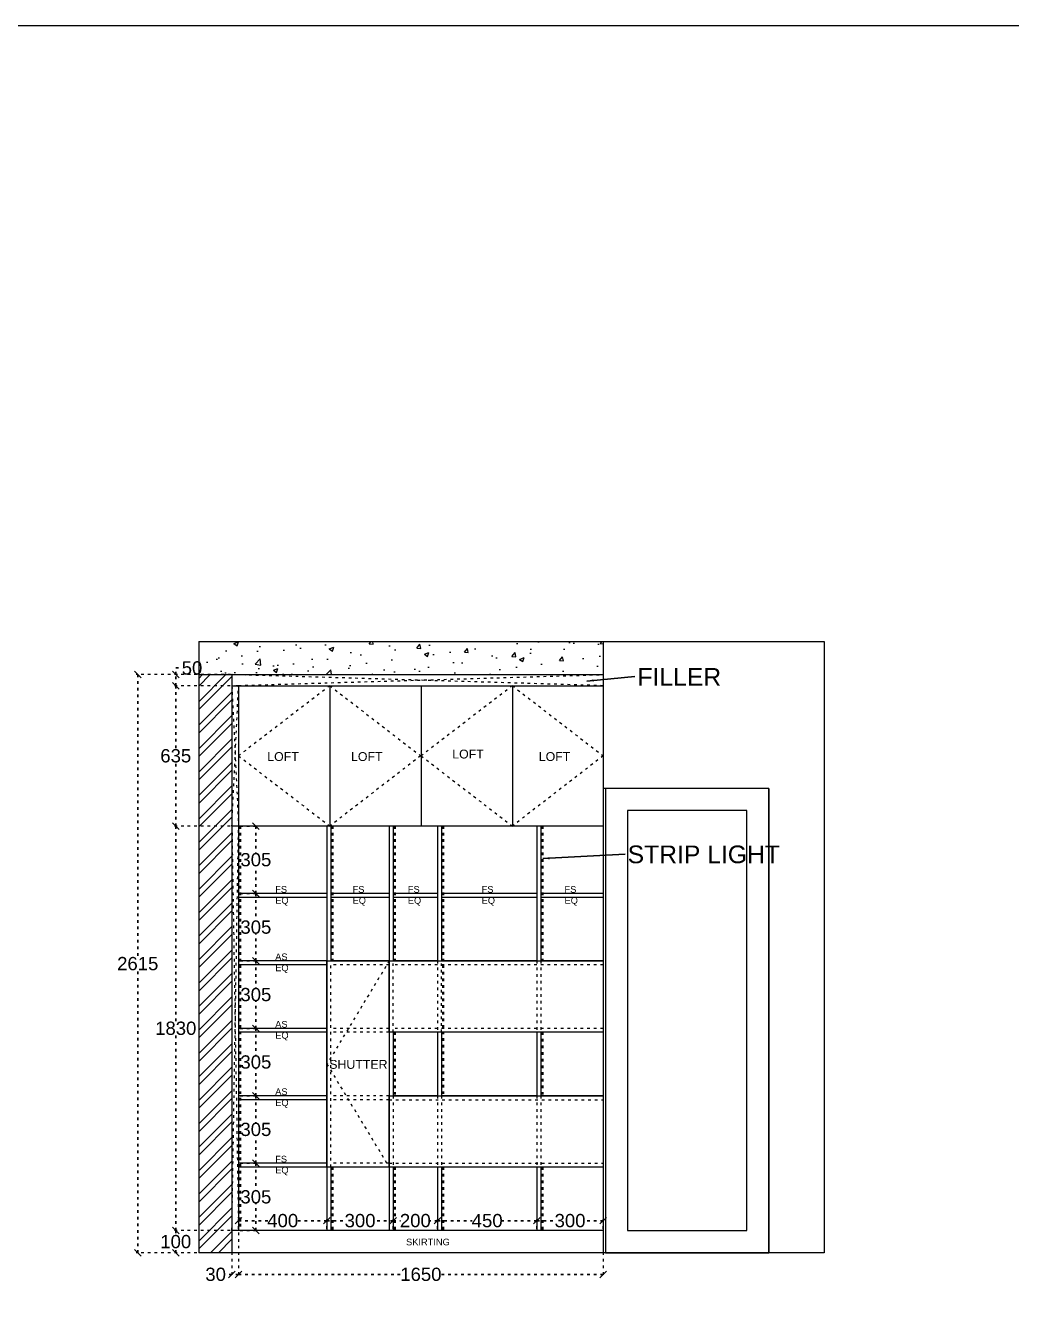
# Model space of a CAD drawing. Header units: millimetres. Extents: x 221542 to 643377, y 20779 to 241923.
# Drawn here: x 273194 to 277655, y 123502 to 129286 of the extents above; entities that cross this region are included whole.
import ezdxf

# ---------------------------------------------------------------- set-up
doc = ezdxf.new("R2010")
doc.units = ezdxf.units.MM
doc.header["$MEASUREMENT"] = 0
doc.linetypes.add('ACAD_ISO03W100', pattern=[30, 12, -18])
doc.layers.add('Walls', color=253, linetype='Continuous')
doc.layers.add('Words', color=7, linetype='Continuous')
doc.styles.get("Standard").update_dxf_attribs({"font": 'arial.ttf'})
doc.dimstyles.get("Standard").update_dxf_attribs({"dimtxt": 60, "dimasz": 30, "dimexe": 7.75, "dimexo": 8.13, "dimgap": 0.63, "dimtad": 0, "dimtih": 1, "dimtoh": 1, "dimdec": 0, "dimzin": 0, "dimtxsty": 'Standard', "dimblk": 'OBLIQUE', "dimcen": 2.25, "dimclrd": 1, "dimclre": 1, "dimclrt": 1, "dimadec": 0, "dimazin": 0, "dimtfac": 1, "dimtdec": 0, "dimtofl": 0, "dimtmove": 0, "dimatfit": 3, "dimfxl": 1, "dimtolj": 1, "dimtzin": 0, "dimlwd": 30, "dimarcsym": 0})

# ---------------------------------------------------------------- blocks, each defined once
blk = doc.blocks.new('_Oblique')
at = {"color": 0, "linetype": 'ByBlock', "lineweight": -2}
blk.add_line((-0.5, -0.5), (0.5, 0.5), dxfattribs=at)
blk = doc.blocks.new('*D485')
at = {"layer": 'Defpoints', "color": 0, "linetype": 'ACAD_ISO03W100', "transparency": 16777216}
for p in [(273873.5, 123835.5), (274127.5, 123835.5), (274127.5, 123735.5)]:
    blk.add_point(p, dxfattribs=at)
at = {"layer": 'Walls', "color": 1, "linetype": 'ACAD_ISO03W100', "lineweight": -2, "transparency": 16777216}
for p, q in [((274119.4, 123835.5), (273865.8, 123835.5)), ((274119.4, 123735.5), (273865.8, 123735.5))]:
    blk.add_line(p, q, dxfattribs=at)
at = {"layer": 'Walls', "color": 1, "linetype": 'ACAD_ISO03W100', "lineweight": 30, "transparency": 16777216}
for p, q in [((273873.5, 123835.5), (273873.5, 123816.8)), ((273873.5, 123735.5), (273873.5, 123754.2))]:
    blk.add_line(p, q, dxfattribs=at)
at = {"layer": 'Walls', "color": 1, "linetype": 'ACAD_ISO03W100', "lineweight": 30, "transparency": 16777216, "xscale": 30, "yscale": 30, "zscale": 30}
for p, rotation in [((273873.5, 123835.5), 90), ((273873.5, 123735.5), 270)]:
    blk.add_blockref('_Oblique', p, dxfattribs=dict(at, rotation=rotation))
at = {"layer": 'Walls', "color": 1, "linetype": 'ACAD_ISO03W100', "transparency": 16777216, "insert": (273873.5, 123785.5), "char_height": 60, "attachment_point": 5}
blk.add_mtext('\\A1;100', dxfattribs=at)
blk = doc.blocks.new('*D486')
at = {"layer": 'Defpoints', "color": 0, "linetype": 'ACAD_ISO03W100', "transparency": 16777216}
for p in [(273873.5, 125665.5), (274127.5, 125665.5), (274127.5, 123835.5)]:
    blk.add_point(p, dxfattribs=at)
at = {"layer": 'Walls', "color": 1, "linetype": 'ACAD_ISO03W100', "lineweight": -2, "transparency": 16777216}
for p, q in [((274119.4, 125665.5), (273865.8, 125665.5)), ((274119.4, 123835.5), (273865.8, 123835.5))]:
    blk.add_line(p, q, dxfattribs=at)
at = {"layer": 'Walls', "color": 1, "linetype": 'ACAD_ISO03W100', "lineweight": 30, "transparency": 16777216}
for p, q in [((273873.5, 125665.5), (273873.5, 124781.8)), ((273873.5, 123835.5), (273873.5, 124719.2))]:
    blk.add_line(p, q, dxfattribs=at)
at = {"layer": 'Walls', "color": 1, "linetype": 'ACAD_ISO03W100', "lineweight": 30, "transparency": 16777216, "xscale": 30, "yscale": 30, "zscale": 30}
for p, rotation in [((273873.5, 125665.5), 90), ((273873.5, 123835.5), 270)]:
    blk.add_blockref('_Oblique', p, dxfattribs=dict(at, rotation=rotation))
at = {"layer": 'Walls', "color": 1, "linetype": 'ACAD_ISO03W100', "transparency": 16777216, "insert": (273873.5, 124750.5), "char_height": 60, "attachment_point": 5}
blk.add_mtext('\\A1;1830', dxfattribs=at)
blk = doc.blocks.new('*D487')
at = {"layer": 'Defpoints', "color": 0, "linetype": 'ACAD_ISO03W100', "transparency": 16777216}
for p in [(273873.5, 126300.5), (274127.5, 126300.5), (274127.5, 125665.5)]:
    blk.add_point(p, dxfattribs=at)
at = {"layer": 'Walls', "color": 1, "linetype": 'ACAD_ISO03W100', "lineweight": -2, "transparency": 16777216}
for p, q in [((274119.4, 126300.5), (273865.8, 126300.5)), ((274119.4, 125665.5), (273865.8, 125665.5))]:
    blk.add_line(p, q, dxfattribs=at)
at = {"layer": 'Walls', "color": 1, "linetype": 'ACAD_ISO03W100', "lineweight": 30, "transparency": 16777216}
for p, q in [((273873.5, 126300.5), (273873.5, 126014.3)), ((273873.5, 125665.5), (273873.5, 125951.7))]:
    blk.add_line(p, q, dxfattribs=at)
at = {"layer": 'Walls', "color": 1, "linetype": 'ACAD_ISO03W100', "lineweight": 30, "transparency": 16777216, "xscale": 30, "yscale": 30, "zscale": 30}
for p, rotation in [((273873.5, 126300.5), 90), ((273873.5, 125665.5), 270)]:
    blk.add_blockref('_Oblique', p, dxfattribs=dict(at, rotation=rotation))
at = {"layer": 'Walls', "color": 1, "linetype": 'ACAD_ISO03W100', "transparency": 16777216, "insert": (273873.5, 125983), "char_height": 60, "attachment_point": 5}
blk.add_mtext('\\A1;635', dxfattribs=at)
blk = doc.blocks.new('*D488')
at = {"layer": 'Defpoints', "color": 0, "linetype": 'ACAD_ISO03W100', "transparency": 16777216}
for p in [(273873.5, 126350.5), (274129, 126350.5), (274127.5, 126300.5)]:
    blk.add_point(p, dxfattribs=at)
at = {"layer": 'Walls', "color": 1, "linetype": 'ACAD_ISO03W100', "lineweight": -2, "transparency": 16777216}
for p, q in [((274120.9, 126350.5), (273865.8, 126350.5)), ((274119.4, 126300.5), (273865.8, 126300.5))]:
    blk.add_line(p, q, dxfattribs=at)
at = {"layer": 'Walls', "color": 1, "linetype": 'ACAD_ISO03W100', "lineweight": 30, "transparency": 16777216}
for p, q in [((273873.5, 126350.5), (273873.5, 126380.5)), ((273873.5, 126380.5), (273903.5, 126380.5)), ((273873.5, 126300.5), (273873.5, 126350.5))]:
    blk.add_line(p, q, dxfattribs=at)
at = {"layer": 'Walls', "color": 1, "linetype": 'ACAD_ISO03W100', "lineweight": 30, "transparency": 16777216, "xscale": 30, "yscale": 30, "zscale": 30}
for p, rotation in [((273873.5, 126350.5), 90), ((273873.5, 126300.5), 270)]:
    blk.add_blockref('_Oblique', p, dxfattribs=dict(at, rotation=rotation))
at = {"layer": 'Walls', "color": 1, "linetype": 'ACAD_ISO03W100', "transparency": 16777216, "insert": (273947, 126380.5), "char_height": 60, "attachment_point": 5}
blk.add_mtext('\\A1;50', dxfattribs=at)
blk = doc.blocks.new('*D489')
at = {"layer": 'Defpoints', "color": 0, "linetype": 'ACAD_ISO03W100', "transparency": 16777216}
for p in [(274127.5, 123836), (274157.5, 123835.5), (274127.5, 123637.5)]:
    blk.add_point(p, dxfattribs=at)
at = {"layer": 'Walls', "color": 1, "linetype": 'ACAD_ISO03W100', "lineweight": -2, "transparency": 16777216}
for p, q in [((274127.5, 123827.9), (274127.5, 123629.8)), ((274157.5, 123827.4), (274157.5, 123629.8))]:
    blk.add_line(p, q, dxfattribs=at)
at = {"layer": 'Walls', "color": 1, "linetype": 'ACAD_ISO03W100', "lineweight": 30, "transparency": 16777216}
for p, q in [((274127.5, 123637.5), (274097.5, 123637.5)), ((274157.5, 123637.5), (274127.5, 123637.5))]:
    blk.add_line(p, q, dxfattribs=at)
at = {"layer": 'Walls', "color": 1, "linetype": 'ACAD_ISO03W100', "lineweight": 30, "transparency": 16777216, "xscale": 30, "yscale": 30, "zscale": 30, "rotation": 180}
blk.add_blockref('_Oblique', (274127.5, 123637.5), dxfattribs=at)
at = {"layer": 'Walls', "color": 1, "linetype": 'ACAD_ISO03W100', "lineweight": 30, "transparency": 16777216, "xscale": 30, "yscale": 30, "zscale": 30}
blk.add_blockref('_Oblique', (274157.5, 123637.5), dxfattribs=at)
at = {"layer": 'Walls', "color": 1, "linetype": 'ACAD_ISO03W100', "transparency": 16777216, "insert": (274054, 123637.5), "char_height": 60, "attachment_point": 5}
blk.add_mtext('\\A1;30', dxfattribs=at)
blk = doc.blocks.new('*D490')
at = {"layer": 'Defpoints', "color": 0, "linetype": 'ACAD_ISO03W100', "transparency": 16777216}
for p in [(274157.5, 123835.5), (275807.5, 123835.5), (275807.5, 123637.5)]:
    blk.add_point(p, dxfattribs=at)
at = {"layer": 'Walls', "color": 1, "linetype": 'ACAD_ISO03W100', "lineweight": -2, "transparency": 16777216}
for p, q in [((274157.5, 123827.4), (274157.5, 123629.8)), ((275807.5, 123827.4), (275807.5, 123629.8))]:
    blk.add_line(p, q, dxfattribs=at)
at = {"layer": 'Walls', "color": 1, "linetype": 'ACAD_ISO03W100', "lineweight": 30, "transparency": 16777216}
for p, q in [((274157.5, 123637.5), (274895.2, 123637.5)), ((275807.5, 123637.5), (275069.8, 123637.5))]:
    blk.add_line(p, q, dxfattribs=at)
at = {"layer": 'Walls', "color": 1, "linetype": 'ACAD_ISO03W100', "lineweight": 30, "transparency": 16777216, "xscale": 30, "yscale": 30, "zscale": 30, "rotation": 180}
blk.add_blockref('_Oblique', (274157.5, 123637.5), dxfattribs=at)
at = {"layer": 'Walls', "color": 1, "linetype": 'ACAD_ISO03W100', "lineweight": 30, "transparency": 16777216, "xscale": 30, "yscale": 30, "zscale": 30}
blk.add_blockref('_Oblique', (275807.5, 123637.5), dxfattribs=at)
at = {"layer": 'Walls', "color": 1, "linetype": 'ACAD_ISO03W100', "transparency": 16777216, "insert": (274982.5, 123637.5), "char_height": 60, "attachment_point": 5}
blk.add_mtext('\\A1;1650', dxfattribs=at)
blk = doc.blocks.new('*D491')
at = {"layer": 'Defpoints', "color": 0, "linetype": 'ACAD_ISO03W100', "transparency": 16777216}
for p in [(274557.5, 123880.5), (274157.5, 123835.5), (274557.5, 123835.5)]:
    blk.add_point(p, dxfattribs=at)
at = {"layer": 'Walls', "color": 1, "linetype": 'ACAD_ISO03W100', "lineweight": -2, "transparency": 16777216}
for p, q in [((274157.5, 123843.6), (274157.5, 123888.2)), ((274557.5, 123843.6), (274557.5, 123888.2))]:
    blk.add_line(p, q, dxfattribs=at)
at = {"layer": 'Walls', "color": 1, "linetype": 'ACAD_ISO03W100', "lineweight": 30, "transparency": 16777216}
for p, q in [((274157.5, 123880.5), (274289.5, 123880.5)), ((274557.5, 123880.5), (274425.5, 123880.5))]:
    blk.add_line(p, q, dxfattribs=at)
at = {"layer": 'Walls', "color": 1, "linetype": 'ACAD_ISO03W100', "lineweight": 30, "transparency": 16777216, "xscale": 30, "yscale": 30, "zscale": 30, "rotation": 180}
blk.add_blockref('_Oblique', (274157.5, 123880.5), dxfattribs=at)
at = {"layer": 'Walls', "color": 1, "linetype": 'ACAD_ISO03W100', "lineweight": 30, "transparency": 16777216, "xscale": 30, "yscale": 30, "zscale": 30}
blk.add_blockref('_Oblique', (274557.5, 123880.5), dxfattribs=at)
at = {"layer": 'Walls', "color": 1, "linetype": 'ACAD_ISO03W100', "transparency": 16777216, "insert": (274357.5, 123880.5), "char_height": 60, "attachment_point": 5}
blk.add_mtext('\\A1;400', dxfattribs=at)
blk = doc.blocks.new('*D492')
at = {"layer": 'Defpoints', "color": 0, "linetype": 'ACAD_ISO03W100', "transparency": 16777216}
for p in [(274857.5, 123880.5), (274557.5, 123835.5), (274857.5, 123835.5)]:
    blk.add_point(p, dxfattribs=at)
at = {"layer": 'Walls', "color": 1, "linetype": 'ACAD_ISO03W100', "lineweight": -2, "transparency": 16777216}
for p, q in [((274557.5, 123843.63), (274557.5, 123888.25)), ((274857.5, 123843.63), (274857.5, 123888.25))]:
    blk.add_line(p, q, dxfattribs=at)
at = {"layer": 'Walls', "color": 1, "linetype": 'ACAD_ISO03W100', "lineweight": 30, "transparency": 16777216}
for p, q in [((274557.5, 123880.5), (274640.710382, 123880.5)), ((274857.5, 123880.5), (274774.289618, 123880.5))]:
    blk.add_line(p, q, dxfattribs=at)
at = {"layer": 'Walls', "color": 1, "linetype": 'ACAD_ISO03W100', "lineweight": 30, "transparency": 16777216, "xscale": 30, "yscale": 30, "zscale": 30, "rotation": 180}
blk.add_blockref('_Oblique', (274557.5, 123880.5), dxfattribs=at)
at = {"layer": 'Walls', "color": 1, "linetype": 'ACAD_ISO03W100', "lineweight": 30, "transparency": 16777216, "xscale": 30, "yscale": 30, "zscale": 30}
blk.add_blockref('_Oblique', (274857.5, 123880.5), dxfattribs=at)
at = {"layer": 'Walls', "color": 1, "linetype": 'ACAD_ISO03W100', "transparency": 16777216, "insert": (274707.5, 123880.5), "char_height": 60, "attachment_point": 5}
blk.add_mtext('\\A1;300', dxfattribs=at)
blk = doc.blocks.new('*D493')
at = {"layer": 'Defpoints', "color": 0, "linetype": 'ACAD_ISO03W100', "transparency": 16777216}
for p in [(275057.5, 123880.5), (274857.5, 123835.5), (275057.5, 123835.5)]:
    blk.add_point(p, dxfattribs=at)
at = {"layer": 'Walls', "color": 1, "linetype": 'ACAD_ISO03W100', "lineweight": -2, "transparency": 16777216}
for p, q in [((274857.5, 123843.6), (274857.5, 123888.2)), ((275057.5, 123843.6), (275057.5, 123888.2))]:
    blk.add_line(p, q, dxfattribs=at)
at = {"layer": 'Walls', "color": 1, "linetype": 'ACAD_ISO03W100', "lineweight": 30, "transparency": 16777216}
for p, q in [((274857.5, 123880.5), (274890.2, 123880.5)), ((275057.5, 123880.5), (275024.8, 123880.5))]:
    blk.add_line(p, q, dxfattribs=at)
at = {"layer": 'Walls', "color": 1, "linetype": 'ACAD_ISO03W100', "lineweight": 30, "transparency": 16777216, "xscale": 30, "yscale": 30, "zscale": 30, "rotation": 180}
blk.add_blockref('_Oblique', (274857.5, 123880.5), dxfattribs=at)
at = {"layer": 'Walls', "color": 1, "linetype": 'ACAD_ISO03W100', "lineweight": 30, "transparency": 16777216, "xscale": 30, "yscale": 30, "zscale": 30}
blk.add_blockref('_Oblique', (275057.5, 123880.5), dxfattribs=at)
at = {"layer": 'Walls', "color": 1, "linetype": 'ACAD_ISO03W100', "transparency": 16777216, "insert": (274957.5, 123880.5), "char_height": 60, "attachment_point": 5}
blk.add_mtext('\\A1;200', dxfattribs=at)
blk = doc.blocks.new('*D494')
at = {"layer": 'Defpoints', "color": 0, "linetype": 'ACAD_ISO03W100', "transparency": 16777216}
for p in [(275507.5, 123880.5), (275057.5, 123835.5), (275507.5, 123835.5)]:
    blk.add_point(p, dxfattribs=at)
at = {"layer": 'Walls', "color": 1, "linetype": 'ACAD_ISO03W100', "lineweight": -2, "transparency": 16777216}
for p, q in [((275057.5, 123843.6), (275057.5, 123888.2)), ((275507.5, 123843.6), (275507.5, 123888.2))]:
    blk.add_line(p, q, dxfattribs=at)
at = {"layer": 'Walls', "color": 1, "linetype": 'ACAD_ISO03W100', "lineweight": 30, "transparency": 16777216}
for p, q in [((275057.5, 123880.5), (275214.5, 123880.5)), ((275507.5, 123880.5), (275350.5, 123880.5))]:
    blk.add_line(p, q, dxfattribs=at)
at = {"layer": 'Walls', "color": 1, "linetype": 'ACAD_ISO03W100', "lineweight": 30, "transparency": 16777216, "xscale": 30, "yscale": 30, "zscale": 30, "rotation": 180}
blk.add_blockref('_Oblique', (275057.5, 123880.5), dxfattribs=at)
at = {"layer": 'Walls', "color": 1, "linetype": 'ACAD_ISO03W100', "lineweight": 30, "transparency": 16777216, "xscale": 30, "yscale": 30, "zscale": 30}
blk.add_blockref('_Oblique', (275507.5, 123880.5), dxfattribs=at)
at = {"layer": 'Walls', "color": 1, "linetype": 'ACAD_ISO03W100', "transparency": 16777216, "insert": (275282.5, 123880.5), "char_height": 60, "attachment_point": 5}
blk.add_mtext('\\A1;450', dxfattribs=at)
blk = doc.blocks.new('*D495')
at = {"layer": 'Defpoints', "color": 0, "linetype": 'ACAD_ISO03W100', "transparency": 16777216}
for p in [(275807.5, 123880.5), (275507.5, 123835.5), (275807.5, 123835.5)]:
    blk.add_point(p, dxfattribs=at)
at = {"layer": 'Walls', "color": 1, "linetype": 'ACAD_ISO03W100', "lineweight": -2, "transparency": 16777216}
for p, q in [((275507.5, 123843.63), (275507.5, 123888.25)), ((275807.5, 123843.63), (275807.5, 123888.25))]:
    blk.add_line(p, q, dxfattribs=at)
at = {"layer": 'Walls', "color": 1, "linetype": 'ACAD_ISO03W100', "lineweight": 30, "transparency": 16777216}
for p, q in [((275507.5, 123880.5), (275590.710382, 123880.5)), ((275807.5, 123880.5), (275724.289618, 123880.5))]:
    blk.add_line(p, q, dxfattribs=at)
at = {"layer": 'Walls', "color": 1, "linetype": 'ACAD_ISO03W100', "lineweight": 30, "transparency": 16777216, "xscale": 30, "yscale": 30, "zscale": 30, "rotation": 180}
blk.add_blockref('_Oblique', (275507.5, 123880.5), dxfattribs=at)
at = {"layer": 'Walls', "color": 1, "linetype": 'ACAD_ISO03W100', "lineweight": 30, "transparency": 16777216, "xscale": 30, "yscale": 30, "zscale": 30}
blk.add_blockref('_Oblique', (275807.5, 123880.5), dxfattribs=at)
at = {"layer": 'Walls', "color": 1, "linetype": 'ACAD_ISO03W100', "transparency": 16777216, "insert": (275657.5, 123880.5), "char_height": 60, "attachment_point": 5}
blk.add_mtext('\\A1;300', dxfattribs=at)
blk = doc.blocks.new('*D496')
at = {"layer": 'Defpoints', "color": 0, "linetype": 'ACAD_ISO03W100', "transparency": 16777216}
for p in [(274157.5, 124140.5), (274236, 124140.5), (274157.5, 123835.5)]:
    blk.add_point(p, dxfattribs=at)
at = {"layer": 'Walls', "color": 1, "linetype": 'ACAD_ISO03W100', "lineweight": -2, "transparency": 16777216}
for p, q in [((274165.6, 124140.5), (274243.8, 124140.5)), ((274165.6, 123835.5), (274243.8, 123835.5))]:
    blk.add_line(p, q, dxfattribs=at)
at = {"layer": 'Walls', "color": 1, "linetype": 'ACAD_ISO03W100', "lineweight": 30, "transparency": 16777216}
for p, q in [((274236, 124140.5), (274236, 124019.3)), ((274236, 123835.5), (274236, 123956.7))]:
    blk.add_line(p, q, dxfattribs=at)
at = {"layer": 'Walls', "color": 1, "linetype": 'ACAD_ISO03W100', "lineweight": 30, "transparency": 16777216, "xscale": 30, "yscale": 30, "zscale": 30}
for p, rotation in [((274236, 124140.5), 90), ((274236, 123835.5), 270)]:
    blk.add_blockref('_Oblique', p, dxfattribs=dict(at, rotation=rotation))
at = {"layer": 'Walls', "color": 1, "linetype": 'ACAD_ISO03W100', "transparency": 16777216, "insert": (274236, 123988), "char_height": 60, "attachment_point": 5}
blk.add_mtext('\\A1;305', dxfattribs=at)
blk = doc.blocks.new('*D497')
at = {"layer": 'Defpoints', "color": 0, "linetype": 'ACAD_ISO03W100', "transparency": 16777216}
for p in [(274157.5, 124445.5), (274236, 124445.5), (274157.5, 124140.5)]:
    blk.add_point(p, dxfattribs=at)
at = {"layer": 'Walls', "color": 1, "linetype": 'ACAD_ISO03W100', "lineweight": -2, "transparency": 16777216}
for p, q in [((274165.6, 124445.5), (274243.8, 124445.5)), ((274165.6, 124140.5), (274243.8, 124140.5))]:
    blk.add_line(p, q, dxfattribs=at)
at = {"layer": 'Walls', "color": 1, "linetype": 'ACAD_ISO03W100', "lineweight": 30, "transparency": 16777216}
for p, q in [((274236, 124445.5), (274236, 124324.3)), ((274236, 124140.5), (274236, 124261.7))]:
    blk.add_line(p, q, dxfattribs=at)
at = {"layer": 'Walls', "color": 1, "linetype": 'ACAD_ISO03W100', "lineweight": 30, "transparency": 16777216, "xscale": 30, "yscale": 30, "zscale": 30}
for p, rotation in [((274236, 124445.5), 90), ((274236, 124140.5), 270)]:
    blk.add_blockref('_Oblique', p, dxfattribs=dict(at, rotation=rotation))
at = {"layer": 'Walls', "color": 1, "linetype": 'ACAD_ISO03W100', "transparency": 16777216, "insert": (274236, 124293), "char_height": 60, "attachment_point": 5}
blk.add_mtext('\\A1;305', dxfattribs=at)
blk = doc.blocks.new('*D498')
at = {"layer": 'Defpoints', "color": 0, "linetype": 'ACAD_ISO03W100', "transparency": 16777216}
for p in [(274157.5, 124750.5), (274236, 124750.5), (274157.5, 124445.5)]:
    blk.add_point(p, dxfattribs=at)
at = {"layer": 'Walls', "color": 1, "linetype": 'ACAD_ISO03W100', "lineweight": -2, "transparency": 16777216}
for p, q in [((274165.6, 124750.5), (274243.8, 124750.5)), ((274165.6, 124445.5), (274243.8, 124445.5))]:
    blk.add_line(p, q, dxfattribs=at)
at = {"layer": 'Walls', "color": 1, "linetype": 'ACAD_ISO03W100', "lineweight": 30, "transparency": 16777216}
for p, q in [((274236, 124750.5), (274236, 124629.3)), ((274236, 124445.5), (274236, 124566.7))]:
    blk.add_line(p, q, dxfattribs=at)
at = {"layer": 'Walls', "color": 1, "linetype": 'ACAD_ISO03W100', "lineweight": 30, "transparency": 16777216, "xscale": 30, "yscale": 30, "zscale": 30}
for p, rotation in [((274236, 124750.5), 90), ((274236, 124445.5), 270)]:
    blk.add_blockref('_Oblique', p, dxfattribs=dict(at, rotation=rotation))
at = {"layer": 'Walls', "color": 1, "linetype": 'ACAD_ISO03W100', "transparency": 16777216, "insert": (274236, 124598), "char_height": 60, "attachment_point": 5}
blk.add_mtext('\\A1;305', dxfattribs=at)
blk = doc.blocks.new('*D499')
at = {"layer": 'Defpoints', "color": 0, "linetype": 'ACAD_ISO03W100', "transparency": 16777216}
for p in [(274157.5, 125055.5), (274236, 125055.5), (274157.5, 124750.5)]:
    blk.add_point(p, dxfattribs=at)
at = {"layer": 'Walls', "color": 1, "linetype": 'ACAD_ISO03W100', "lineweight": -2, "transparency": 16777216}
for p, q in [((274165.6, 125055.5), (274243.8, 125055.5)), ((274165.6, 124750.5), (274243.8, 124750.5))]:
    blk.add_line(p, q, dxfattribs=at)
at = {"layer": 'Walls', "color": 1, "linetype": 'ACAD_ISO03W100', "lineweight": 30, "transparency": 16777216}
for p, q in [((274236, 125055.5), (274236, 124934.3)), ((274236, 124750.5), (274236, 124871.7))]:
    blk.add_line(p, q, dxfattribs=at)
at = {"layer": 'Walls', "color": 1, "linetype": 'ACAD_ISO03W100', "lineweight": 30, "transparency": 16777216, "xscale": 30, "yscale": 30, "zscale": 30}
for p, rotation in [((274236, 125055.5), 90), ((274236, 124750.5), 270)]:
    blk.add_blockref('_Oblique', p, dxfattribs=dict(at, rotation=rotation))
at = {"layer": 'Walls', "color": 1, "linetype": 'ACAD_ISO03W100', "transparency": 16777216, "insert": (274236, 124903), "char_height": 60, "attachment_point": 5}
blk.add_mtext('\\A1;305', dxfattribs=at)
blk = doc.blocks.new('*D500')
at = {"layer": 'Defpoints', "color": 0, "linetype": 'ACAD_ISO03W100', "transparency": 16777216}
for p in [(274157.5, 125360.5), (274236, 125360.5), (274157.5, 125055.5)]:
    blk.add_point(p, dxfattribs=at)
at = {"layer": 'Walls', "color": 1, "linetype": 'ACAD_ISO03W100', "lineweight": -2, "transparency": 16777216}
for p, q in [((274165.6, 125360.5), (274243.8, 125360.5)), ((274165.6, 125055.5), (274243.8, 125055.5))]:
    blk.add_line(p, q, dxfattribs=at)
at = {"layer": 'Walls', "color": 1, "linetype": 'ACAD_ISO03W100', "lineweight": 30, "transparency": 16777216}
for p, q in [((274236, 125360.5), (274236, 125239.3)), ((274236, 125055.5), (274236, 125176.7))]:
    blk.add_line(p, q, dxfattribs=at)
at = {"layer": 'Walls', "color": 1, "linetype": 'ACAD_ISO03W100', "lineweight": 30, "transparency": 16777216, "xscale": 30, "yscale": 30, "zscale": 30}
for p, rotation in [((274236, 125360.5), 90), ((274236, 125055.5), 270)]:
    blk.add_blockref('_Oblique', p, dxfattribs=dict(at, rotation=rotation))
at = {"layer": 'Walls', "color": 1, "linetype": 'ACAD_ISO03W100', "transparency": 16777216, "insert": (274236, 125208), "char_height": 60, "attachment_point": 5}
blk.add_mtext('\\A1;305', dxfattribs=at)
blk = doc.blocks.new('*D501')
at = {"layer": 'Defpoints', "color": 0, "linetype": 'ACAD_ISO03W100', "transparency": 16777216}
for p in [(274157.5, 125665.5), (274236, 125665.5), (274157.5, 125360.5)]:
    blk.add_point(p, dxfattribs=at)
at = {"layer": 'Walls', "color": 1, "linetype": 'ACAD_ISO03W100', "lineweight": -2, "transparency": 16777216}
for p, q in [((274165.6, 125665.5), (274243.8, 125665.5)), ((274165.6, 125360.5), (274243.8, 125360.5))]:
    blk.add_line(p, q, dxfattribs=at)
at = {"layer": 'Walls', "color": 1, "linetype": 'ACAD_ISO03W100', "lineweight": 30, "transparency": 16777216}
for p, q in [((274236, 125665.5), (274236, 125544.3)), ((274236, 125360.5), (274236, 125481.7))]:
    blk.add_line(p, q, dxfattribs=at)
at = {"layer": 'Walls', "color": 1, "linetype": 'ACAD_ISO03W100', "lineweight": 30, "transparency": 16777216, "xscale": 30, "yscale": 30, "zscale": 30}
for p, rotation in [((274236, 125665.5), 90), ((274236, 125360.5), 270)]:
    blk.add_blockref('_Oblique', p, dxfattribs=dict(at, rotation=rotation))
at = {"layer": 'Walls', "color": 1, "linetype": 'ACAD_ISO03W100', "transparency": 16777216, "insert": (274236, 125513), "char_height": 60, "attachment_point": 5}
blk.add_mtext('\\A1;305', dxfattribs=at)
blk = doc.blocks.new('*D502')
at = {"layer": 'Defpoints', "color": 0, "linetype": 'ACAD_ISO03W100', "transparency": 16777216}
for p in [(273977.5, 126350.5), (273701.5, 123735.5), (274127.5, 123735.5)]:
    blk.add_point(p, dxfattribs=at)
at = {"layer": 'Walls', "color": 1, "linetype": 'ACAD_ISO03W100', "lineweight": -2, "transparency": 16777216}
for p, q in [((273969.4, 126350.5), (273693.8, 126350.5)), ((274119.4, 123735.5), (273693.8, 123735.5))]:
    blk.add_line(p, q, dxfattribs=at)
at = {"layer": 'Walls', "color": 1, "linetype": 'ACAD_ISO03W100', "lineweight": 30, "transparency": 16777216}
for p, q in [((273701.5, 126350.5), (273701.5, 125074.3)), ((273701.5, 123735.5), (273701.5, 125011.7))]:
    blk.add_line(p, q, dxfattribs=at)
at = {"layer": 'Walls', "color": 1, "linetype": 'ACAD_ISO03W100', "lineweight": 30, "transparency": 16777216, "xscale": 30, "yscale": 30, "zscale": 30}
for p, rotation in [((273701.5, 126350.5), 90), ((273701.5, 123735.5), 270)]:
    blk.add_blockref('_Oblique', p, dxfattribs=dict(at, rotation=rotation))
at = {"layer": 'Walls', "color": 1, "linetype": 'ACAD_ISO03W100', "transparency": 16777216, "insert": (273701.5, 125043), "char_height": 60, "attachment_point": 5}
blk.add_mtext('\\A1;2615', dxfattribs=at)

msp = doc.modelspace()

# ---------------------------------------------------------------- hatches: boundary and pattern name
at = {"layer": 'Walls', "true_color": 0x939598}
h = msp.add_hatch(dxfattribs=at)
h.set_pattern_fill('AR-CONC', color=252, scale=30)
h.set_pattern_definition([(50, (0, 0), (215.17805, -18.82564), [22.5, -247.5]), (355, (0, 0), (-41.6254, 225.65764), [18, -198]), (100.451444, (17.93, -1.57), (173.55265, 206.832), [19.12206, -210.34263]), (46.1842, (0, 60), (320.1724, -49.65578), [33.75, -371.25]), (96.63564, (26.68, 55.86), (280.39858, 292.23558), [28.6831, -315.51413]), (351.18416, (0, 60), (280.3986, 292.23558), [27, -297]), (21, (30, 45), (179.07212, -120.78567), [22.5, -247.5]), (326, (30, 45), (72.9946, 217.54501), [18, -198]), (71.451445, (44.92, 34.93), (252.06671, 96.75935), [19.12206, -210.34263]), (37.5, (0, 0), (3.647957, 99.868156), [0, -195.6, 0, -201, 0, -198.75]), (7.5, (0, 0), (78.92086, 118.323514), [0, -114.6, 0, -191.1, 0, -75.75]), (327.5, (-66.9, 0), (160.14673, -6.766462), [0, -75, 0, -234, 0, -310.5]), (317.5, (-96.9, 0), (174.95585, 30.031495), [0, -97.5, 0, -155.4, 0, -220.5])])
h.paths.add_polyline_path([(275807.5, 126500.5), (273977.5, 126500.5), (273977.5, 126350.5), (275807.5, 126350.5)])
at = {"layer": 'Walls', "true_color": 0xc7c8ca}
h = msp.add_hatch(dxfattribs=at)
h.set_pattern_fill('ANSI32', color=9, scale=200)
h.paths.add_polyline_path([(274127.5, 126350.5), (273977.5, 126350.5), (273977.5, 123735.5), (274127.5, 123735.5)])

# ---------------------------------------------------------------- linework, layer by layer
at = {"layer": 'Walls', "color": 18, "true_color": 0x000000}
for p, q in [((273977.5, 126500.5), (273977.5, 123735.5)), ((273977.5, 126500.5), (276807.5, 126500.5)), ((275807.5, 126500.5), (275807.5, 125665.5)), ((276807.5, 126500.5), (276807.5, 123735.5)), ((273977.5, 126350.5), (275807.5, 126350.5)), ((274127.5, 126350.5), (274127.5, 123735.5)), ((274127.5, 126300.5), (275807.5, 126300.5)), ((274157.5, 126300.5), (274157.5, 123835.5)), ((274570.5, 126300.5), (274570.5, 125665.5)), ((274983.5, 126300.5), (274983.5, 125665.5)), ((275396.5, 126300.5), (275396.5, 125665.5)), ((275807.5, 125665.5), (274127.5, 125665.5)), ((274557.5, 125665.5), (274557.5, 123835.5)), ((274575.5, 125665.5), (274575.5, 125055.5)), ((274839.5, 125665.5), (274839.5, 123835.5)), ((274857.5, 125665.5), (274857.5, 125055.5)), ((275057.5, 125665.5), (275057.5, 125055.5)), ((275075.5, 125665.5), (275075.5, 125055.5)), ((275507.5, 125665.5), (275507.5, 125055.5)), ((275525.5, 125665.5), (275525.5, 125055.5)), ((275807.5, 125665.5), (275807.5, 123735.5)), ((274557.5, 125360.5), (274157.5, 125360.5)), ((274839.5, 125360.5), (274575.5, 125360.5)), ((275057.5, 125360.5), (274857.5, 125360.5)), ((275507.5, 125360.5), (275075.5, 125360.5)), ((275807.5, 125360.5), (275525.5, 125360.5)), ((274557.5, 125342.5), (274157.5, 125342.5)), ((274839.5, 125342.5), (274575.5, 125342.5)), ((275057.5, 125342.5), (274857.5, 125342.5)), ((275507.5, 125342.5), (275075.5, 125342.5)), ((275807.5, 125342.5), (275525.5, 125342.5)), ((274557.5, 125055.5), (274157.5, 125055.5)), ((274557.5, 125037.5), (274157.5, 125037.5)), ((274839.5, 125055.5), (274575.5, 125055.5)), ((275057.5, 125055.5), (274857.5, 125055.5)), ((275507.5, 125055.5), (275075.5, 125055.5)), ((275807.5, 125055.5), (275525.5, 125055.5)), ((274557.5, 124750.5), (274157.5, 124750.5)), ((274557.5, 124732.5), (274157.5, 124732.5)), ((275057.5, 124732.5), (274857.5, 124732.5)), ((274857.5, 124732.5), (274857.5, 124445.5)), ((275057.5, 124732.5), (275057.5, 124445.5)), ((275507.5, 124732.5), (275075.5, 124732.5)), ((275075.5, 124732.5), (275075.5, 124445.5)), ((275507.5, 124732.5), (275507.5, 124445.5)), ((275807.5, 124732.5), (275525.5, 124732.5)), ((275525.5, 124732.5), (275525.5, 124445.5)), ((274557.5, 124445.5), (274157.5, 124445.5)), ((274839.5, 124445.5), (275807.5, 124445.5)), ((274839.5, 124122.5), (274839.5, 124445.5)), ((275057.5, 124445.5), (274857.5, 124445.5)), ((275507.5, 124445.5), (275075.5, 124445.5)), ((275807.5, 124445.5), (275525.5, 124445.5)), ((275807.5, 124445.5), (275807.5, 124122.5)), ((274557.5, 124427.5), (274157.5, 124427.5)), ((274557.5, 124140.5), (274157.5, 124140.5)), ((274557.5, 124122.5), (274157.5, 124122.5)), ((274839.5, 124122.5), (274575.5, 124122.5)), ((274575.5, 124122.5), (274575.5, 123835.5)), ((275807.5, 124122.5), (274839.5, 124122.5)), ((275057.5, 124122.5), (274857.5, 124122.5)), ((274857.5, 124122.5), (274857.5, 123835.5)), ((275057.5, 124122.5), (275057.5, 123835.5)), ((275507.5, 124122.5), (275075.5, 124122.5)), ((275075.5, 124122.5), (275075.5, 123835.5)), ((275507.5, 124122.5), (275507.5, 123835.5)), ((275807.5, 124122.5), (275525.5, 124122.5)), ((275525.5, 124122.5), (275525.5, 123835.5)), ((275807.5, 123835.5), (274127.5, 123835.5)), ((276807.5, 123735.5), (273977.5, 123735.5))]:
    msp.add_line(p, q, dxfattribs=at)
at = {"layer": 'Walls', "color": 9, "true_color": 0xc7c8ca}
for q in [(275807.5, 125835.5), (276557.5, 123735.5)]:
    msp.add_line((276557.5, 125835.5), q, dxfattribs=at)
at = {"layer": 'Walls', "color": 40, "linetype": 'ACAD_ISO03W100', "true_color": 0xf8d731}
for p, q in [((274162.5, 125665.5), (274162.5, 123835.5)), ((274164.5, 125665.5), (274164.5, 123835.5)), ((274166.5, 125665.5), (274166.5, 123835.5)), ((274580.5, 125665.5), (274580.5, 125055.5)), ((274582.5, 125665.5), (274582.5, 125055.5)), ((274584.5, 125665.5), (274584.5, 125055.5)), ((274862.5, 125665.5), (274862.5, 125055.5)), ((274864.5, 125665.5), (274864.5, 125055.5)), ((274866.5, 125665.5), (274866.5, 125055.5)), ((275080.5, 125665.5), (275080.5, 124445.5)), ((275082.5, 125665.5), (275082.5, 124445.5)), ((275084.5, 125665.5), (275084.5, 124445.5)), ((275530.5, 125665.5), (275530.5, 125055.5)), ((275532.5, 125665.5), (275532.5, 125055.5)), ((275534.5, 125665.5), (275534.5, 125055.5)), ((274862.5, 124732.5), (274862.5, 124445.5)), ((274864.5, 124732.5), (274864.5, 124445.5)), ((274866.5, 124732.5), (274866.5, 124445.5)), ((275530.5, 124732.5), (275530.5, 124445.5)), ((275532.5, 124732.5), (275532.5, 124445.5)), ((275534.5, 124732.5), (275534.5, 124445.5)), ((274580.5, 124122.5), (274580.5, 123835.5)), ((274582.5, 124122.5), (274582.5, 123835.5)), ((274584.5, 124122.5), (274584.5, 123835.5)), ((274862.5, 124122.5), (274862.5, 123835.5)), ((274864.5, 124122.5), (274864.5, 123835.5)), ((274866.5, 124122.5), (274866.5, 123835.5)), ((275080.5, 124122.5), (275080.5, 123835.5)), ((275082.5, 124122.5), (275082.5, 123835.5)), ((275084.5, 124122.5), (275084.5, 123835.5)), ((275530.5, 124122.5), (275530.5, 123835.5)), ((275532.5, 124122.5), (275532.5, 123835.5)), ((275534.5, 124122.5), (275534.5, 123835.5))]:
    msp.add_line(p, q, dxfattribs=at)
at = {"layer": 'Walls', "color": 9, "linetype": 'ACAD_ISO03W100', "true_color": 0xc7c8ca}
for p, q in [((274575.5, 124122.5), (274575.5, 125055.5)), ((274839.5, 125037.5), (274575.5, 125037.5)), ((274857.5, 124732.5), (274857.5, 125055.5)), ((275057.5, 125037.5), (274857.5, 125037.5)), ((275057.5, 125055.5), (275057.5, 124732.5)), ((275075.5, 124732.5), (275075.5, 125055.5)), ((275507.5, 125037.5), (275075.5, 125037.5)), ((275507.5, 125055.5), (275507.5, 124732.5)), ((275525.5, 125055.5), (275525.5, 124732.5)), ((275807.5, 125037.5), (275525.5, 125037.5)), ((274839.5, 124750.5), (274575.5, 124750.5)), ((274839.5, 124732.5), (274575.5, 124732.5)), ((275057.5, 124750.5), (274857.5, 124750.5)), ((275507.5, 124750.5), (275075.5, 124750.5)), ((275807.5, 124750.5), (275525.5, 124750.5)), ((274839.5, 124445.5), (274575.5, 124445.5)), ((274857.5, 124445.5), (274857.5, 124122.5)), ((275057.5, 124445.5), (275057.5, 124122.5)), ((275075.5, 124445.5), (275075.5, 124122.5)), ((275507.5, 124445.5), (275507.5, 124122.5)), ((275525.5, 124445.5), (275525.5, 124122.5)), ((274839.5, 124427.5), (274575.5, 124427.5)), ((274839.5, 124427.5), (275807.5, 124427.5)), ((274839.5, 124140.5), (274575.5, 124140.5)), ((274839.5, 124140.5), (275807.5, 124140.5))]:
    msp.add_line(p, q, dxfattribs=at)
at = {"layer": 'Walls', "color": 18, "true_color": 0x000000}
for points in [[(268733.5, 129286.5), (303961.5, 129286.5), (303961.5, 107722.5), (268733.5, 107722.5)], [(274839.5, 125055.5), (275807.5, 125055.5), (275807.5, 124732.5), (274839.5, 124732.5)]]:
    msp.add_lwpolyline(points, close=True, dxfattribs=at)
at = {"layer": 'Walls', "color": 240, "linetype": 'ACAD_ISO03W100', "true_color": 0xed1f24}
for points in [[(274127.5, 126300.5), (275807.5, 126350.5), (275807.5, 126300.5), (274127.5, 126350.5)], [(274127.5, 125665.5), (274157.5, 126300.5), (274127.5, 126300.5), (274157.5, 125665.5)], [(274127.5, 123835.5), (274157.5, 125665.5), (274127.5, 125665.5), (274157.5, 123835.5)]]:
    msp.add_lwpolyline(points, dxfattribs=at)
at = {"layer": 'Walls', "color": 252, "linetype": 'ACAD_ISO03W100', "true_color": 0x939598}
for points in [[(274570.5, 126300.5), (274157.5, 125983), (274570.5, 125665.5)], [(274570.5, 126300.5), (274981.5, 125983), (274570.5, 125665.5)], [(275396.5, 126300.5), (274983.5, 125983), (275396.5, 125665.5)], [(275396.5, 126300.5), (275807.5, 125983), (275396.5, 125665.5)], [(274839.5, 125055.5), (274557.5, 124589), (274839.5, 124122.5)]]:
    msp.add_lwpolyline(points, dxfattribs=at)
at = {"layer": 'Walls', "color": 9, "true_color": 0xc7c8ca}
for points in [[(276557.5, 125835.5), (275818, 125835.5), (275818, 123735.5), (276557.5, 123735.5)], [(276457.5, 125735.5), (275918, 125735.5), (275918, 123835.5), (276457.5, 123835.5)]]:
    msp.add_lwpolyline(points, close=True, dxfattribs=at)
at = {"layer": 'Walls', "color": 18, "true_color": 0x000000}
msp.add_lwpolyline([(274857.5, 124122.5), (274557.5, 124122.5), (274557.5, 125055.5), (274839.5, 125055.5), (274839.5, 124445.5)], dxfattribs=at)

# ---------------------------------------------------------------- texts
at = {"color": 7, "char_height": 40, "attachment_point": 1}
for s, insert in [('\\pxqc;LOFT', (274127.5, 125999.9)), ('\\pxqc;LOFT', (274506.5, 125999.9)), ('\\pxqc;LOFT', (274964.4, 126011.2)), ('\\pxqc;LOFT', (275356, 125999.9)), ('\\pxqc;SHUTTER', (274468.5, 124607.4))]:
    msp.add_mtext_dynamic_manual_height_columns(s, width=462.73, gutter_width=1213, heights=[0], dxfattribs=dict(at, insert=insert))
at = {"color": 18, "true_color": 0x000000, "insert": (274915.5, 123799), "char_height": 30, "attachment_point": 1}
msp.add_mtext_dynamic_manual_height_columns('SKIRTING', width=2764.543, gutter_width=1, heights=[238.1], dxfattribs=at)
at = {"layer": 'Words', "color": 0, "attachment_point": 1}
for s, width, heights, insert, char_height in [('FILLER', 958.319, [440.1], (275962.3, 126380.5), 80), ('STRIP LIGHT', 958.319, [440.1], (275918, 125577.5), 80), ('FS\\PEQ', 1178.022, [0], (274323.5, 125394), 30), ('FS\\PEQ', 1178.022, [0], (274673.5, 125394), 30), ('FS\\PEQ', 1178.022, [0], (274923.5, 125394), 30), ('FS\\PEQ', 1178.022, [0], (275257.5, 125394), 30), ('FS\\PEQ', 1178.022, [0], (275632.5, 125394), 30), ('AS\\PEQ', 1178.022, [0], (274323.5, 125089), 30), ('AS\\PEQ', 1178.022, [0], (274323.5, 124784), 30), ('AS\\PEQ', 1178.022, [0], (274323.5, 124479), 30), ('FS\\PEQ', 1178.022, [0], (274323.5, 124174), 30)]:
    msp.add_mtext_dynamic_manual_height_columns(s, width=width, gutter_width=866.4, heights=heights, dxfattribs=dict(at, insert=insert, char_height=char_height))

# ---------------------------------------------------------------- dimensions: what is measured, and where the dimension line sits
at = {"layer": 'Walls', "color": 9, "linetype": 'ACAD_ISO03W100', "true_color": 0xc7c8ca}
for base, p1, p2, picture, middle in [((273873.5, 126350.5), (274127.5, 126300.5), (274129, 126350.5), '*D488', (273947, 126380.5)), ((273701.5, 123735.5), (273977.5, 126350.5), (274127.5, 123735.5), '*D502', (273701.5, 125043)), ((273873.5, 126300.5), (274127.5, 125665.5), (274127.5, 126300.5), '*D487', (273873.5, 125983)), ((273873.5, 125665.5), (274127.5, 123835.5), (274127.5, 125665.5), '*D486', (273873.5, 124750.5)), ((274236, 125665.5), (274157.5, 125360.5), (274157.5, 125665.5), '*D501', (274236, 125513)), ((274236, 125360.5), (274157.5, 125055.5), (274157.5, 125360.5), '*D500', (274236, 125208)), ((274236, 125055.5), (274157.5, 124750.5), (274157.5, 125055.5), '*D499', (274236, 124903)), ((274236, 124750.5), (274157.5, 124445.5), (274157.5, 124750.5), '*D498', (274236, 124598)), ((274236, 124445.5), (274157.5, 124140.5), (274157.5, 124445.5), '*D497', (274236, 124293)), ((274236, 124140.5), (274157.5, 123835.5), (274157.5, 124140.5), '*D496', (274236, 123988)), ((273873.5, 123835.5), (274127.5, 123735.5), (274127.5, 123835.5), '*D485', (273873.5, 123785.5))]:
    dim = msp.add_linear_dim(base=base, p1=p1, p2=p2, angle=90, dimstyle='Standard', dxfattribs=at)
    dim.commit()
    dim.dimension.update_dxf_attribs({"geometry": picture, "text_midpoint": middle})
for base, p1, p2, picture, middle in [((274557.5, 123880.5), (274157.5, 123835.5), (274557.5, 123835.5), '*D491', (274357.5, 123880.5)), ((274857.5, 123880.5), (274557.5, 123835.5), (274857.5, 123835.5), '*D492', (274707.5, 123880.5)), ((275057.5, 123880.5), (274857.5, 123835.5), (275057.5, 123835.5), '*D493', (274957.5, 123880.5)), ((275507.5, 123880.5), (275057.5, 123835.5), (275507.5, 123835.5), '*D494', (275282.5, 123880.5)), ((275807.5, 123880.5), (275507.5, 123835.5), (275807.5, 123835.5), '*D495', (275657.5, 123880.5)), ((274127.5, 123637.5), (274157.5, 123835.5), (274127.5, 123836), '*D489', (274054, 123637.5)), ((275807.5, 123637.5), (274157.5, 123835.5), (275807.5, 123835.5), '*D490', (274982.5, 123637.5))]:
    dim = msp.add_linear_dim(base=base, p1=p1, p2=p2, dimstyle='Standard', dxfattribs=at)
    dim.commit()
    dim.dimension.update_dxf_attribs({"geometry": picture, "text_midpoint": middle})

# ---------------------------------------------------------------- leaders
at = {"layer": 'Walls', "color": 252, "linetype": 'ByBlock', "true_color": 0x939598}
for points in [[(275733.5, 126321.5), (275951.3, 126341.4)], [(275534.5, 125518.5), (275907, 125538.4)]]:
    msp.add_leader(points, dimstyle='Standard', override={"dimgap": 0.63, "dimtad": 0}, dxfattribs=at)

doc.saveas('drawing.dxf')
